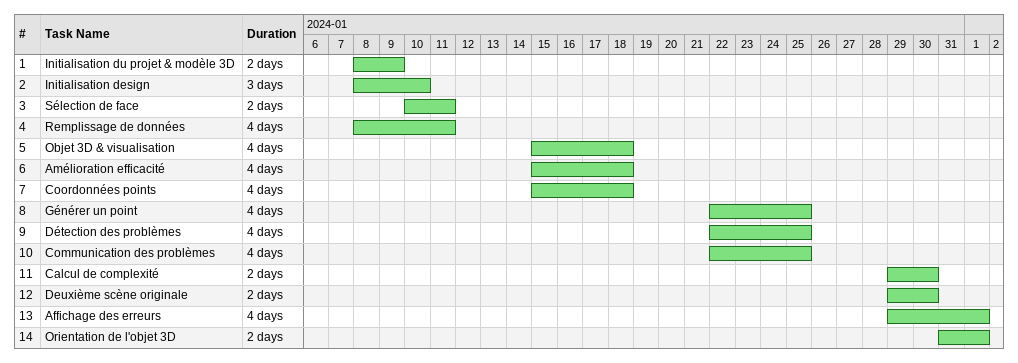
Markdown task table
| ID | Task | Duration | Start | Finish |
|---|---|---|---|---|
| 1 | Initialisation du projet & modèle 3D | 2d | 2024-01-08 | 2024-01-09 |
| 2 | Initialisation design | 3d | 2024-01-08 | 2024-01-10 |
| 3 | Sélection de face | 2d | 2024-01-10 | 2024-01-11 |
| 4 | Remplissage de données | 4d | 2024-01-08 | 2024-01-11 |
| 5 | Objet 3D & visualisation | 4d | 2024-01-15 | 2024-01-18 |
| 6 | Amélioration efficacité | 4d | 2024-01-15 | 2024-01-18 |
| 7 | Coordonnées points | 4d | 2024-01-15 | 2024-01-18 |
| 8 | Générer un point | 4d | 2024-01-22 | 2024-01-25 |
| 9 | Détection des problèmes | 4d | 2024-01-22 | 2024-01-25 |
| 10 | Communication des problèmes | 4d | 2024-01-22 | 2024-01-25 |
| 11 | Calcul de complexité | 2d | 2024-01-29 | 2024-01-30 |
| 12 | Deuxième scène originale | 2d | 2024-01-29 | 2024-01-30 |
| 13 | Affichage des erreurs | 4d | 2024-01-29 | 2024-02-01 |
| 14 | Orientation de l'objet 3D | 2d | 2024-01-31 | 2024-02-01 |
